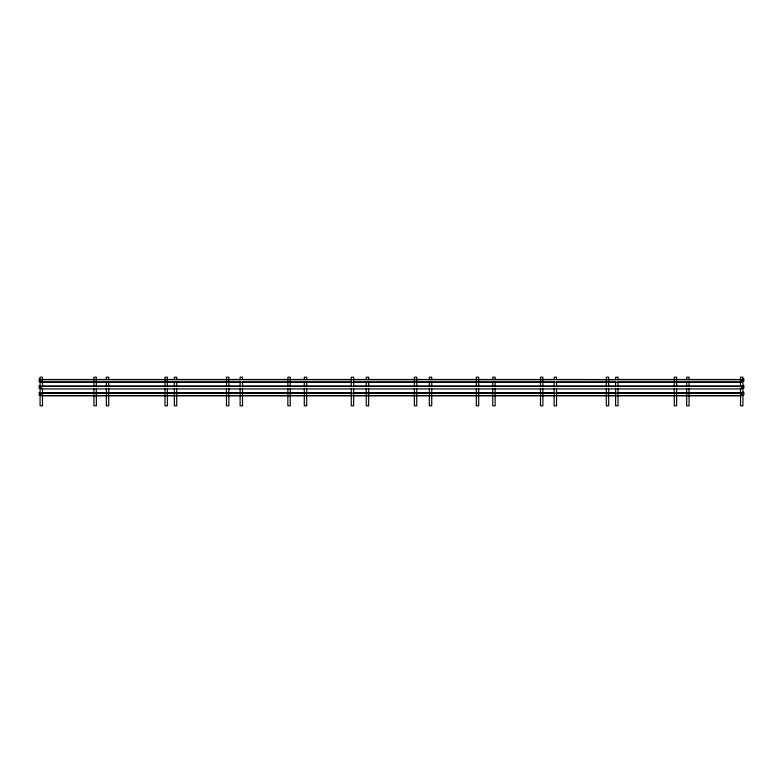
<?xml version="1.0" encoding="UTF-8"?>
<svg xmlns="http://www.w3.org/2000/svg" width="783" height="783" viewBox="0 0 783 783"><rect width="100%" height="100%" fill="white"/><g stroke="black" fill="none" stroke-linecap="round" stroke-linejoin="round"><path stroke-width="1.17" d="M742.91 378.786L743.85 378.786L743.85 381.37L742.91 381.37M40.09 379.099L39.15 379.099L39.15 381.683L40.09 381.683M42.174 379.481L240.224 379.481M351.675 379.481L242.515 379.481L242.515 377.171L240.127 377.171L240.127 379.559M353.926 379.481L554.413 379.481M617.983 379.481L741.462 379.481M42.174 382.065L240.224 382.065M242.515 382.065L351.675 382.065M353.926 382.065L554.413 382.065M556.537 382.065L615.634 382.065M617.983 382.065L741.462 382.065M742.91 385.451L743.85 385.451L743.85 388.035L742.91 388.035M40.09 385.765L39.15 385.765L39.15 388.348L40.09 388.348M42.184 386.146L240.234 386.146M242.515 386.146L351.675 386.146M353.926 386.146L554.423 386.146M556.537 386.146L615.634 386.146M617.993 386.146L741.472 386.146M742.91 392.273L743.85 392.273L743.85 394.857L742.91 394.857M40.09 392.586L39.15 392.586L39.15 395.17L40.09 395.17M42.076 392.968L351.675 392.968M353.818 392.968L554.315 392.968M556.537 392.968L615.634 392.968M617.885 392.968L741.364 392.968M42.076 395.552L351.675 395.552M353.818 395.552L554.315 395.552M556.537 395.552L615.634 395.552M617.885 395.552L741.364 395.552M740.522 386.724L740.522 377.171L742.91 377.171L742.91 405.829L740.522 405.829L740.522 388.73M689.05 379.559L689.05 377.171L686.662 377.171L686.662 379.559M689.05 381.947L689.05 386.724M689.05 388.73L689.05 405.829L686.662 405.829L686.662 388.73M686.662 381.947L686.662 386.724M676.649 386.724L676.649 377.171L674.261 377.171L674.261 386.724M676.649 388.916L676.649 405.829L674.261 405.829L674.261 388.916M618.022 379.559L618.022 377.171L615.634 377.171L615.634 379.559L556.537 379.481L556.537 377.171L554.149 377.171L554.149 379.559M618.022 381.947L618.022 386.724M618.022 388.73L618.022 405.829L615.634 405.829L615.634 388.73M615.634 381.947L615.634 386.724M608.675 386.724L608.675 377.171L606.287 377.171L606.287 386.724M608.675 388.916L608.675 405.829L606.287 405.829L606.287 388.916M556.537 381.947L556.537 386.724M556.537 388.73L556.537 405.829L554.149 405.829L554.149 388.73M554.149 381.947L554.149 386.724M542.873 386.724L542.873 377.171L540.485 377.171L540.485 386.724M542.873 388.916L542.873 405.829L540.485 405.829L540.485 388.916M495.14 379.559L495.14 377.171L492.752 377.171L492.752 379.559M495.14 381.947L495.14 386.724M495.14 388.73L495.14 405.829L492.752 405.829L492.752 388.73M492.752 381.947L492.752 386.724M478.687 386.724L478.687 377.171L476.299 377.171L476.299 386.724M478.687 388.916L478.687 405.829L476.299 405.829L476.299 388.916M431.727 379.559L431.727 377.171L429.338 377.171L429.338 379.559M431.727 381.947L431.727 386.724M431.727 388.73L431.727 405.829L429.338 405.829L429.338 388.73M429.338 381.947L429.338 386.724M416.742 386.724L416.742 377.171L414.354 377.171L414.354 386.724M416.742 388.916L416.742 405.829L414.354 405.829L414.354 388.916M368.646 379.559L368.646 377.171L366.258 377.171L366.258 379.559M368.646 381.947L368.646 386.724M368.646 388.73L368.646 405.829L366.258 405.829L366.258 388.73M366.258 381.947L366.258 386.724M353.662 386.724L353.662 377.171L351.273 377.171L351.273 386.724M353.662 388.916L353.662 405.829L351.273 405.829L351.273 388.916M306.701 379.559L306.701 377.171L304.313 377.171L304.313 379.559M306.701 381.947L306.701 386.724M306.701 388.73L306.701 405.829L304.313 405.829L304.313 388.73M304.313 381.947L304.313 386.724M290.248 386.724L290.248 377.171L287.86 377.171L287.86 386.724M290.248 388.916L290.248 405.829L287.86 405.829L287.86 388.916M242.515 381.947L242.515 386.724M242.515 388.73L242.515 405.829L240.127 405.829L240.127 388.73M240.127 381.947L240.127 386.724M228.851 386.724L228.851 377.171L226.463 377.171L226.463 386.724M228.851 388.916L228.851 405.829L226.463 405.829L226.463 388.916M176.713 379.559L176.713 377.171L174.325 377.171L174.325 379.559M176.713 381.947L176.713 386.724M176.713 388.73L176.713 405.829L174.325 405.829L174.325 388.73M174.325 381.947L174.325 386.724M167.366 386.724L167.366 377.171L164.978 377.171L164.978 386.724M167.366 388.916L167.366 405.829L164.978 405.829L164.978 388.916M108.739 379.559L108.739 377.171L106.351 377.171L106.351 379.559M108.739 381.947L108.739 386.724M108.739 388.73L108.739 405.829L106.351 405.829L106.351 388.73M106.351 381.947L106.351 386.724M96.338 386.724L96.338 377.171L93.95 377.171L93.95 386.724M96.338 388.916L96.338 405.829L93.95 405.829L93.95 388.916M42.478 386.724L42.478 377.171L40.09 377.171L40.09 405.829L42.478 405.829L42.478 388.73M741.618 379.657L41.108 379.657L41.108 382.241L741.618 382.241L741.618 379.657M741.618 386.322L41.117 386.322L41.117 388.916L741.618 388.916L741.618 386.322M741.521 393.144L41.01 393.144L41.01 395.728L741.521 395.728L741.521 393.144"/></g></svg>
